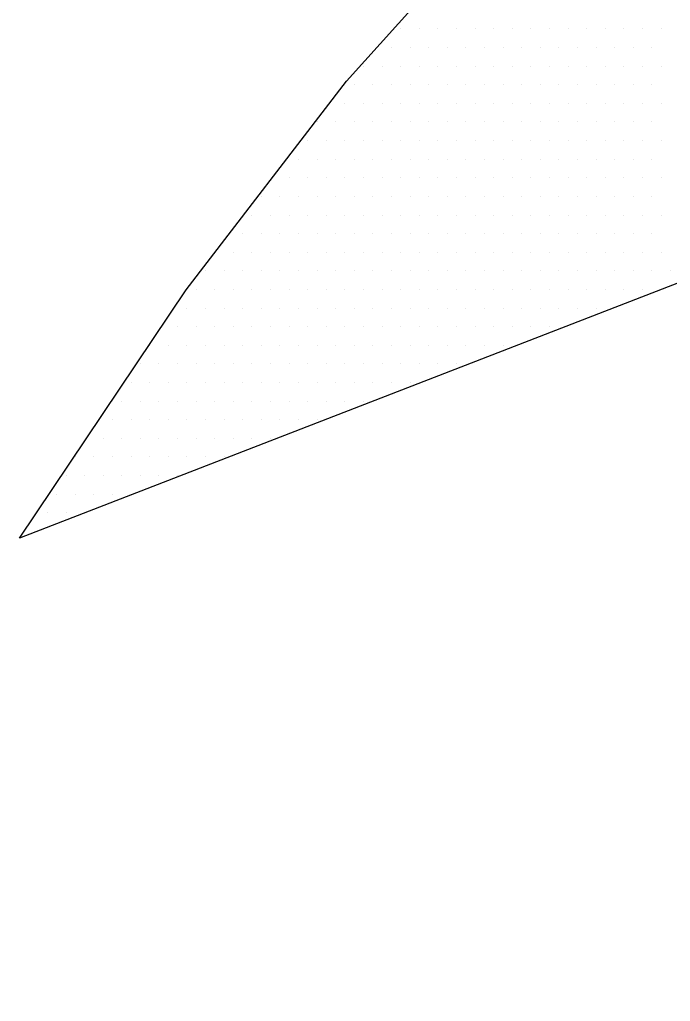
# Model space of a CAD drawing. Extents: x -427 to 62994, y 410 to 109394.
# Drawn here: x -43.5422 to -43.2644, y 609.5579 to 609.9766 of the extents above; entities that cross this region are included whole.
import ezdxf

# ---------------------------------------------------------------- set-up
doc = ezdxf.new("R2010")
doc.units = 0
doc.header["$MEASUREMENT"] = 0
doc.layers.add('LIN010CO', color=2, linetype='Continuous')

# ---------------------------------------------------------------- blocks, each defined once
blk = doc.blocks.new('*X43')
at = {"color": 0}
for p, q in [((262.4455, 628.1801), (262.4455, 628.1801)), ((262.45185, 628.1801), (262.45185, 628.1801)), ((262.4582, 628.1801), (262.4582, 628.1801)), ((262.46455, 628.1801), (262.46455, 628.1801)), ((262.4709, 628.1801), (262.4709, 628.1801)), ((262.47725, 628.1801), (262.47725, 628.1801)), ((262.4836, 628.1801), (262.4836, 628.1801)), ((262.48995, 628.1801), (262.48995, 628.1801)), ((262.4963, 628.1801), (262.4963, 628.1801)), ((262.50265, 628.1801), (262.50265, 628.1801)), ((262.509, 628.1801), (262.509, 628.1801)), ((262.51535, 628.1801), (262.51535, 628.1801)), ((262.5217, 628.1801), (262.5217, 628.1801)), ((262.52805, 628.1801), (262.52805, 628.1801)), ((262.5344, 628.1801), (262.5344, 628.1801)), ((262.448675, 628.17375), (262.448675, 628.17375)), ((262.455025, 628.17375), (262.455025, 628.17375)), ((262.461375, 628.17375), (262.461375, 628.17375)), ((262.467725, 628.17375), (262.467725, 628.17375)), ((262.474075, 628.17375), (262.474075, 628.17375)), ((262.480425, 628.17375), (262.480425, 628.17375)), ((262.486775, 628.17375), (262.486775, 628.17375)), ((262.493125, 628.17375), (262.493125, 628.17375)), ((262.499475, 628.17375), (262.499475, 628.17375)), ((262.505825, 628.17375), (262.505825, 628.17375)), ((262.512175, 628.17375), (262.512175, 628.17375)), ((262.518525, 628.17375), (262.518525, 628.17375)), ((262.524875, 628.17375), (262.524875, 628.17375)), ((262.531225, 628.17375), (262.531225, 628.17375)), ((262.537575, 628.17375), (262.537575, 628.17375)), ((262.4455, 628.1674), (262.4455, 628.1674)), ((262.45185, 628.1674), (262.45185, 628.1674)), ((262.4582, 628.1674), (262.4582, 628.1674)), ((262.46455, 628.1674), (262.46455, 628.1674)), ((262.4709, 628.1674), (262.4709, 628.1674)), ((262.47725, 628.1674), (262.47725, 628.1674)), ((262.4836, 628.1674), (262.4836, 628.1674)), ((262.48995, 628.1674), (262.48995, 628.1674)), ((262.4963, 628.1674), (262.4963, 628.1674)), ((262.50265, 628.1674), (262.50265, 628.1674)), ((262.509, 628.1674), (262.509, 628.1674)), ((262.51535, 628.1674), (262.51535, 628.1674)), ((262.5217, 628.1674), (262.5217, 628.1674)), ((262.52805, 628.1674), (262.52805, 628.1674)), ((262.5344, 628.1674), (262.5344, 628.1674)), ((262.54075, 628.1674), (262.54075, 628.1674)), ((262.5471, 628.1674), (262.5471, 628.1674)), ((262.448675, 628.16105), (262.448675, 628.16105)), ((262.455025, 628.16105), (262.455025, 628.16105)), ((262.461375, 628.16105), (262.461375, 628.16105)), ((262.467725, 628.16105), (262.467725, 628.16105)), ((262.474075, 628.16105), (262.474075, 628.16105)), ((262.480425, 628.16105), (262.480425, 628.16105)), ((262.486775, 628.16105), (262.486775, 628.16105)), ((262.493125, 628.16105), (262.493125, 628.16105)), ((262.499475, 628.16105), (262.499475, 628.16105)), ((262.505825, 628.16105), (262.505825, 628.16105)), ((262.512175, 628.16105), (262.512175, 628.16105)), ((262.518525, 628.16105), (262.518525, 628.16105)), ((262.524875, 628.16105), (262.524875, 628.16105)), ((262.531225, 628.16105), (262.531225, 628.16105)), ((262.537575, 628.16105), (262.537575, 628.16105)), ((262.543925, 628.16105), (262.543925, 628.16105)), ((262.550275, 628.16105), (262.550275, 628.16105)), ((262.4455, 628.1547), (262.4455, 628.1547)), ((262.45185, 628.1547), (262.45185, 628.1547)), ((262.4582, 628.1547), (262.4582, 628.1547)), ((262.46455, 628.1547), (262.46455, 628.1547)), ((262.4709, 628.1547), (262.4709, 628.1547)), ((262.47725, 628.1547), (262.47725, 628.1547)), ((262.4836, 628.1547), (262.4836, 628.1547)), ((262.48995, 628.1547), (262.48995, 628.1547)), ((262.4963, 628.1547), (262.4963, 628.1547)), ((262.50265, 628.1547), (262.50265, 628.1547)), ((262.509, 628.1547), (262.509, 628.1547)), ((262.51535, 628.1547), (262.51535, 628.1547)), ((262.5217, 628.1547), (262.5217, 628.1547)), ((262.52805, 628.1547), (262.52805, 628.1547)), ((262.5344, 628.1547), (262.5344, 628.1547)), ((262.54075, 628.1547), (262.54075, 628.1547)), ((262.5471, 628.1547), (262.5471, 628.1547)), ((262.55345, 628.1547), (262.55345, 628.1547)), ((262.448675, 628.14835), (262.448675, 628.14835)), ((262.455025, 628.14835), (262.455025, 628.14835)), ((262.461375, 628.14835), (262.461375, 628.14835)), ((262.467725, 628.14835), (262.467725, 628.14835)), ((262.474075, 628.14835), (262.474075, 628.14835)), ((262.480425, 628.14835), (262.480425, 628.14835)), ((262.486775, 628.14835), (262.486775, 628.14835)), ((262.493125, 628.14835), (262.493125, 628.14835)), ((262.499475, 628.14835), (262.499475, 628.14835)), ((262.505825, 628.14835), (262.505825, 628.14835)), ((262.512175, 628.14835), (262.512175, 628.14835)), ((262.518525, 628.14835), (262.518525, 628.14835)), ((262.524875, 628.14835), (262.524875, 628.14835)), ((262.531225, 628.14835), (262.531225, 628.14835)), ((262.537575, 628.14835), (262.537575, 628.14835)), ((262.543925, 628.14835), (262.543925, 628.14835)), ((262.550275, 628.14835), (262.550275, 628.14835)), ((262.556625, 628.14835), (262.556625, 628.14835)), ((262.562975, 628.14835), (262.562975, 628.14835)), ((262.4455, 628.142), (262.4455, 628.142)), ((262.45185, 628.142), (262.45185, 628.142)), ((262.4582, 628.142), (262.4582, 628.142)), ((262.46455, 628.142), (262.46455, 628.142)), ((262.4709, 628.142), (262.4709, 628.142)), ((262.47725, 628.142), (262.47725, 628.142)), ((262.4836, 628.142), (262.4836, 628.142)), ((262.48995, 628.142), (262.48995, 628.142)), ((262.4963, 628.142), (262.4963, 628.142)), ((262.50265, 628.142), (262.50265, 628.142)), ((262.509, 628.142), (262.509, 628.142)), ((262.51535, 628.142), (262.51535, 628.142)), ((262.5217, 628.142), (262.5217, 628.142)), ((262.52805, 628.142), (262.52805, 628.142)), ((262.5344, 628.142), (262.5344, 628.142)), ((262.54075, 628.142), (262.54075, 628.142)), ((262.5471, 628.142), (262.5471, 628.142)), ((262.55345, 628.142), (262.55345, 628.142)), ((262.5598, 628.142), (262.5598, 628.142)), ((262.56615, 628.142), (262.56615, 628.142)), ((262.448675, 628.13565), (262.448675, 628.13565)), ((262.455025, 628.13565), (262.455025, 628.13565)), ((262.461375, 628.13565), (262.461375, 628.13565)), ((262.467725, 628.13565), (262.467725, 628.13565)), ((262.474075, 628.13565), (262.474075, 628.13565)), ((262.480425, 628.13565), (262.480425, 628.13565)), ((262.486775, 628.13565), (262.486775, 628.13565)), ((262.493125, 628.13565), (262.493125, 628.13565)), ((262.499475, 628.13565), (262.499475, 628.13565)), ((262.505825, 628.13565), (262.505825, 628.13565)), ((262.512175, 628.13565), (262.512175, 628.13565)), ((262.518525, 628.13565), (262.518525, 628.13565)), ((262.524875, 628.13565), (262.524875, 628.13565)), ((262.531225, 628.13565), (262.531225, 628.13565)), ((262.537575, 628.13565), (262.537575, 628.13565)), ((262.543925, 628.13565), (262.543925, 628.13565)), ((262.550275, 628.13565), (262.550275, 628.13565)), ((262.556625, 628.13565), (262.556625, 628.13565)), ((262.562975, 628.13565), (262.562975, 628.13565)), ((262.569325, 628.13565), (262.569325, 628.13565)), ((262.4455, 628.1293), (262.4455, 628.1293)), ((262.45185, 628.1293), (262.45185, 628.1293)), ((262.4582, 628.1293), (262.4582, 628.1293)), ((262.46455, 628.1293), (262.46455, 628.1293)), ((262.4709, 628.1293), (262.4709, 628.1293)), ((262.47725, 628.1293), (262.47725, 628.1293)), ((262.4836, 628.1293), (262.4836, 628.1293)), ((262.48995, 628.1293), (262.48995, 628.1293)), ((262.4963, 628.1293), (262.4963, 628.1293)), ((262.50265, 628.1293), (262.50265, 628.1293)), ((262.509, 628.1293), (262.509, 628.1293)), ((262.51535, 628.1293), (262.51535, 628.1293)), ((262.5217, 628.1293), (262.5217, 628.1293)), ((262.52805, 628.1293), (262.52805, 628.1293)), ((262.5344, 628.1293), (262.5344, 628.1293)), ((262.54075, 628.1293), (262.54075, 628.1293)), ((262.5471, 628.1293), (262.5471, 628.1293)), ((262.55345, 628.1293), (262.55345, 628.1293)), ((262.5598, 628.1293), (262.5598, 628.1293)), ((262.56615, 628.1293), (262.56615, 628.1293)), ((262.5725, 628.1293), (262.5725, 628.1293)), ((262.448675, 628.12295), (262.448675, 628.12295)), ((262.455025, 628.12295), (262.455025, 628.12295)), ((262.461375, 628.12295), (262.461375, 628.12295)), ((262.467725, 628.12295), (262.467725, 628.12295)), ((262.474075, 628.12295), (262.474075, 628.12295)), ((262.480425, 628.12295), (262.480425, 628.12295)), ((262.486775, 628.12295), (262.486775, 628.12295)), ((262.493125, 628.12295), (262.493125, 628.12295)), ((262.499475, 628.12295), (262.499475, 628.12295)), ((262.505825, 628.12295), (262.505825, 628.12295)), ((262.512175, 628.12295), (262.512175, 628.12295)), ((262.518525, 628.12295), (262.518525, 628.12295)), ((262.524875, 628.12295), (262.524875, 628.12295)), ((262.531225, 628.12295), (262.531225, 628.12295)), ((262.537575, 628.12295), (262.537575, 628.12295)), ((262.543925, 628.12295), (262.543925, 628.12295)), ((262.550275, 628.12295), (262.550275, 628.12295)), ((262.556625, 628.12295), (262.556625, 628.12295)), ((262.562975, 628.12295), (262.562975, 628.12295)), ((262.569325, 628.12295), (262.569325, 628.12295)), ((262.575675, 628.12295), (262.575675, 628.12295)), ((262.582025, 628.12295), (262.582025, 628.12295)), ((262.4455, 628.1166), (262.4455, 628.1166)), ((262.45185, 628.1166), (262.45185, 628.1166)), ((262.4582, 628.1166), (262.4582, 628.1166)), ((262.46455, 628.1166), (262.46455, 628.1166)), ((262.4709, 628.1166), (262.4709, 628.1166)), ((262.47725, 628.1166), (262.47725, 628.1166)), ((262.4836, 628.1166), (262.4836, 628.1166)), ((262.48995, 628.1166), (262.48995, 628.1166)), ((262.4963, 628.1166), (262.4963, 628.1166)), ((262.50265, 628.1166), (262.50265, 628.1166)), ((262.509, 628.1166), (262.509, 628.1166)), ((262.51535, 628.1166), (262.51535, 628.1166)), ((262.5217, 628.1166), (262.5217, 628.1166)), ((262.52805, 628.1166), (262.52805, 628.1166)), ((262.5344, 628.1166), (262.5344, 628.1166)), ((262.54075, 628.1166), (262.54075, 628.1166)), ((262.5471, 628.1166), (262.5471, 628.1166)), ((262.55345, 628.1166), (262.55345, 628.1166)), ((262.5598, 628.1166), (262.5598, 628.1166)), ((262.56615, 628.1166), (262.56615, 628.1166)), ((262.5725, 628.1166), (262.5725, 628.1166)), ((262.57885, 628.1166), (262.57885, 628.1166)), ((262.5852, 628.1166), (262.5852, 628.1166)), ((262.448675, 628.11025), (262.448675, 628.11025)), ((262.455025, 628.11025), (262.455025, 628.11025)), ((262.461375, 628.11025), (262.461375, 628.11025)), ((262.467725, 628.11025), (262.467725, 628.11025)), ((262.474075, 628.11025), (262.474075, 628.11025)), ((262.480425, 628.11025), (262.480425, 628.11025)), ((262.486775, 628.11025), (262.486775, 628.11025)), ((262.493125, 628.11025), (262.493125, 628.11025)), ((262.499475, 628.11025), (262.499475, 628.11025)), ((262.505825, 628.11025), (262.505825, 628.11025)), ((262.512175, 628.11025), (262.512175, 628.11025)), ((262.518525, 628.11025), (262.518525, 628.11025)), ((262.524875, 628.11025), (262.524875, 628.11025)), ((262.531225, 628.11025), (262.531225, 628.11025)), ((262.537575, 628.11025), (262.537575, 628.11025)), ((262.543925, 628.11025), (262.543925, 628.11025)), ((262.550275, 628.11025), (262.550275, 628.11025)), ((262.556625, 628.11025), (262.556625, 628.11025)), ((262.562975, 628.11025), (262.562975, 628.11025)), ((262.569325, 628.11025), (262.569325, 628.11025)), ((262.575675, 628.11025), (262.575675, 628.11025)), ((262.582025, 628.11025), (262.582025, 628.11025)), ((262.588375, 628.11025), (262.588375, 628.11025)), ((262.4455, 628.1039), (262.4455, 628.1039)), ((262.45185, 628.1039), (262.45185, 628.1039)), ((262.4582, 628.1039), (262.4582, 628.1039)), ((262.46455, 628.1039), (262.46455, 628.1039)), ((262.4709, 628.1039), (262.4709, 628.1039)), ((262.47725, 628.1039), (262.47725, 628.1039)), ((262.4836, 628.1039), (262.4836, 628.1039)), ((262.48995, 628.1039), (262.48995, 628.1039)), ((262.4963, 628.1039), (262.4963, 628.1039)), ((262.50265, 628.1039), (262.50265, 628.1039)), ((262.509, 628.1039), (262.509, 628.1039)), ((262.51535, 628.1039), (262.51535, 628.1039)), ((262.5217, 628.1039), (262.5217, 628.1039)), ((262.52805, 628.1039), (262.52805, 628.1039)), ((262.5344, 628.1039), (262.5344, 628.1039)), ((262.54075, 628.1039), (262.54075, 628.1039)), ((262.5471, 628.1039), (262.5471, 628.1039)), ((262.55345, 628.1039), (262.55345, 628.1039)), ((262.5598, 628.1039), (262.5598, 628.1039)), ((262.56615, 628.1039), (262.56615, 628.1039)), ((262.5725, 628.1039), (262.5725, 628.1039)), ((262.57885, 628.1039), (262.57885, 628.1039)), ((262.5852, 628.1039), (262.5852, 628.1039)), ((262.59155, 628.1039), (262.59155, 628.1039)), ((262.442325, 628.09755), (262.442325, 628.09755)), ((262.448675, 628.09755), (262.448675, 628.09755)), ((262.455025, 628.09755), (262.455025, 628.09755)), ((262.461375, 628.09755), (262.461375, 628.09755)), ((262.467725, 628.09755), (262.467725, 628.09755)), ((262.474075, 628.09755), (262.474075, 628.09755)), ((262.480425, 628.09755), (262.480425, 628.09755)), ((262.486775, 628.09755), (262.486775, 628.09755)), ((262.493125, 628.09755), (262.493125, 628.09755)), ((262.499475, 628.09755), (262.499475, 628.09755)), ((262.505825, 628.09755), (262.505825, 628.09755)), ((262.512175, 628.09755), (262.512175, 628.09755)), ((262.518525, 628.09755), (262.518525, 628.09755)), ((262.524875, 628.09755), (262.524875, 628.09755)), ((262.531225, 628.09755), (262.531225, 628.09755)), ((262.537575, 628.09755), (262.537575, 628.09755)), ((262.543925, 628.09755), (262.543925, 628.09755)), ((262.550275, 628.09755), (262.550275, 628.09755)), ((262.556625, 628.09755), (262.556625, 628.09755)), ((262.562975, 628.09755), (262.562975, 628.09755)), ((262.569325, 628.09755), (262.569325, 628.09755)), ((262.575675, 628.09755), (262.575675, 628.09755)), ((262.582025, 628.09755), (262.582025, 628.09755)), ((262.588375, 628.09755), (262.588375, 628.09755)), ((262.594725, 628.09755), (262.594725, 628.09755)), ((262.601075, 628.09755), (262.601075, 628.09755)), ((262.4455, 628.0912), (262.4455, 628.0912)), ((262.45185, 628.0912), (262.45185, 628.0912)), ((262.4582, 628.0912), (262.4582, 628.0912)), ((262.46455, 628.0912), (262.46455, 628.0912)), ((262.4709, 628.0912), (262.4709, 628.0912)), ((262.47725, 628.0912), (262.47725, 628.0912)), ((262.4836, 628.0912), (262.4836, 628.0912)), ((262.48995, 628.0912), (262.48995, 628.0912)), ((262.4963, 628.0912), (262.4963, 628.0912)), ((262.50265, 628.0912), (262.50265, 628.0912)), ((262.509, 628.0912), (262.509, 628.0912)), ((262.51535, 628.0912), (262.51535, 628.0912)), ((262.5217, 628.0912), (262.5217, 628.0912)), ((262.52805, 628.0912), (262.52805, 628.0912)), ((262.5344, 628.0912), (262.5344, 628.0912)), ((262.54075, 628.0912), (262.54075, 628.0912)), ((262.5471, 628.0912), (262.5471, 628.0912)), ((262.55345, 628.0912), (262.55345, 628.0912)), ((262.5598, 628.0912), (262.5598, 628.0912)), ((262.56615, 628.0912), (262.56615, 628.0912)), ((262.5725, 628.0912), (262.5725, 628.0912)), ((262.57885, 628.0912), (262.57885, 628.0912)), ((262.5852, 628.0912), (262.5852, 628.0912)), ((262.59155, 628.0912), (262.59155, 628.0912)), ((262.5979, 628.0912), (262.5979, 628.0912)), ((262.60425, 628.0912), (262.60425, 628.0912)), ((262.467725, 628.08485), (262.467725, 628.08485)), ((262.474075, 628.08485), (262.474075, 628.08485)), ((262.480425, 628.08485), (262.480425, 628.08485)), ((262.486775, 628.08485), (262.486775, 628.08485)), ((262.493125, 628.08485), (262.493125, 628.08485)), ((262.499475, 628.08485), (262.499475, 628.08485)), ((262.505825, 628.08485), (262.505825, 628.08485)), ((262.512175, 628.08485), (262.512175, 628.08485)), ((262.518525, 628.08485), (262.518525, 628.08485)), ((262.524875, 628.08485), (262.524875, 628.08485)), ((262.531225, 628.08485), (262.531225, 628.08485)), ((262.537575, 628.08485), (262.537575, 628.08485)), ((262.543925, 628.08485), (262.543925, 628.08485)), ((262.550275, 628.08485), (262.550275, 628.08485)), ((262.556625, 628.08485), (262.556625, 628.08485)), ((262.562975, 628.08485), (262.562975, 628.08485)), ((262.569325, 628.08485), (262.569325, 628.08485)), ((262.575675, 628.08485), (262.575675, 628.08485)), ((262.582025, 628.08485), (262.582025, 628.08485)), ((262.588375, 628.08485), (262.588375, 628.08485)), ((262.594725, 628.08485), (262.594725, 628.08485)), ((262.601075, 628.08485), (262.601075, 628.08485)), ((262.607425, 628.08485), (262.607425, 628.08485)), ((262.4836, 628.0785), (262.4836, 628.0785)), ((262.48995, 628.0785), (262.48995, 628.0785)), ((262.4963, 628.0785), (262.4963, 628.0785)), ((262.50265, 628.0785), (262.50265, 628.0785)), ((262.509, 628.0785), (262.509, 628.0785)), ((262.51535, 628.0785), (262.51535, 628.0785)), ((262.5217, 628.0785), (262.5217, 628.0785)), ((262.52805, 628.0785), (262.52805, 628.0785)), ((262.5344, 628.0785), (262.5344, 628.0785)), ((262.54075, 628.0785), (262.54075, 628.0785)), ((262.5471, 628.0785), (262.5471, 628.0785)), ((262.55345, 628.0785), (262.55345, 628.0785)), ((262.5598, 628.0785), (262.5598, 628.0785)), ((262.56615, 628.0785), (262.56615, 628.0785)), ((262.5725, 628.0785), (262.5725, 628.0785)), ((262.57885, 628.0785), (262.57885, 628.0785)), ((262.5852, 628.0785), (262.5852, 628.0785)), ((262.59155, 628.0785), (262.59155, 628.0785)), ((262.5979, 628.0785), (262.5979, 628.0785)), ((262.60425, 628.0785), (262.60425, 628.0785)), ((262.6106, 628.0785), (262.6106, 628.0785)), ((262.499475, 628.07215), (262.499475, 628.07215)), ((262.505825, 628.07215), (262.505825, 628.07215)), ((262.512175, 628.07215), (262.512175, 628.07215)), ((262.518525, 628.07215), (262.518525, 628.07215)), ((262.524875, 628.07215), (262.524875, 628.07215)), ((262.531225, 628.07215), (262.531225, 628.07215)), ((262.537575, 628.07215), (262.537575, 628.07215)), ((262.543925, 628.07215), (262.543925, 628.07215)), ((262.550275, 628.07215), (262.550275, 628.07215)), ((262.556625, 628.07215), (262.556625, 628.07215)), ((262.562975, 628.07215), (262.562975, 628.07215)), ((262.569325, 628.07215), (262.569325, 628.07215)), ((262.575675, 628.07215), (262.575675, 628.07215)), ((262.582025, 628.07215), (262.582025, 628.07215)), ((262.588375, 628.07215), (262.588375, 628.07215)), ((262.594725, 628.07215), (262.594725, 628.07215)), ((262.601075, 628.07215), (262.601075, 628.07215)), ((262.607425, 628.07215), (262.607425, 628.07215)), ((262.613775, 628.07215), (262.613775, 628.07215)), ((262.620125, 628.07215), (262.620125, 628.07215)), ((262.51535, 628.0658), (262.51535, 628.0658)), ((262.5217, 628.0658), (262.5217, 628.0658)), ((262.52805, 628.0658), (262.52805, 628.0658)), ((262.5344, 628.0658), (262.5344, 628.0658)), ((262.54075, 628.0658), (262.54075, 628.0658)), ((262.5471, 628.0658), (262.5471, 628.0658)), ((262.55345, 628.0658), (262.55345, 628.0658)), ((262.5598, 628.0658), (262.5598, 628.0658)), ((262.56615, 628.0658), (262.56615, 628.0658)), ((262.5725, 628.0658), (262.5725, 628.0658)), ((262.57885, 628.0658), (262.57885, 628.0658)), ((262.5852, 628.0658), (262.5852, 628.0658)), ((262.59155, 628.0658), (262.59155, 628.0658)), ((262.5979, 628.0658), (262.5979, 628.0658)), ((262.60425, 628.0658), (262.60425, 628.0658)), ((262.6106, 628.0658), (262.6106, 628.0658)), ((262.61695, 628.0658), (262.61695, 628.0658)), ((262.6233, 628.0658), (262.6233, 628.0658)), ((262.531225, 628.05945), (262.531225, 628.05945)), ((262.537575, 628.05945), (262.537575, 628.05945)), ((262.543925, 628.05945), (262.543925, 628.05945)), ((262.550275, 628.05945), (262.550275, 628.05945)), ((262.556625, 628.05945), (262.556625, 628.05945)), ((262.562975, 628.05945), (262.562975, 628.05945)), ((262.569325, 628.05945), (262.569325, 628.05945)), ((262.575675, 628.05945), (262.575675, 628.05945)), ((262.582025, 628.05945), (262.582025, 628.05945)), ((262.588375, 628.05945), (262.588375, 628.05945)), ((262.594725, 628.05945), (262.594725, 628.05945)), ((262.601075, 628.05945), (262.601075, 628.05945)), ((262.607425, 628.05945), (262.607425, 628.05945)), ((262.613775, 628.05945), (262.613775, 628.05945)), ((262.620125, 628.05945), (262.620125, 628.05945)), ((262.626475, 628.05945), (262.626475, 628.05945)), ((262.5471, 628.0531), (262.5471, 628.0531)), ((262.55345, 628.0531), (262.55345, 628.0531)), ((262.5598, 628.0531), (262.5598, 628.0531)), ((262.56615, 628.0531), (262.56615, 628.0531)), ((262.5725, 628.0531), (262.5725, 628.0531)), ((262.57885, 628.0531), (262.57885, 628.0531)), ((262.5852, 628.0531), (262.5852, 628.0531)), ((262.59155, 628.0531), (262.59155, 628.0531)), ((262.5979, 628.0531), (262.5979, 628.0531)), ((262.60425, 628.0531), (262.60425, 628.0531)), ((262.6106, 628.0531), (262.6106, 628.0531)), ((262.61695, 628.0531), (262.61695, 628.0531)), ((262.6233, 628.0531), (262.6233, 628.0531)), ((262.62965, 628.0531), (262.62965, 628.0531)), ((262.562975, 628.04675), (262.562975, 628.04675)), ((262.569325, 628.04675), (262.569325, 628.04675)), ((262.575675, 628.04675), (262.575675, 628.04675)), ((262.582025, 628.04675), (262.582025, 628.04675)), ((262.588375, 628.04675), (262.588375, 628.04675)), ((262.594725, 628.04675), (262.594725, 628.04675)), ((262.601075, 628.04675), (262.601075, 628.04675)), ((262.607425, 628.04675), (262.607425, 628.04675)), ((262.613775, 628.04675), (262.613775, 628.04675)), ((262.620125, 628.04675), (262.620125, 628.04675)), ((262.626475, 628.04675), (262.626475, 628.04675)), ((262.632825, 628.04675), (262.632825, 628.04675)), ((262.57885, 628.0404), (262.57885, 628.0404)), ((262.5852, 628.0404), (262.5852, 628.0404)), ((262.59155, 628.0404), (262.59155, 628.0404)), ((262.5979, 628.0404), (262.5979, 628.0404)), ((262.60425, 628.0404), (262.60425, 628.0404)), ((262.6106, 628.0404), (262.6106, 628.0404)), ((262.61695, 628.0404), (262.61695, 628.0404)), ((262.6233, 628.0404), (262.6233, 628.0404)), ((262.62965, 628.0404), (262.62965, 628.0404)), ((262.636, 628.0404), (262.636, 628.0404)), ((262.594725, 628.03405), (262.594725, 628.03405)), ((262.601075, 628.03405), (262.601075, 628.03405)), ((262.607425, 628.03405), (262.607425, 628.03405)), ((262.613775, 628.03405), (262.613775, 628.03405)), ((262.620125, 628.03405), (262.620125, 628.03405)), ((262.626475, 628.03405), (262.626475, 628.03405)), ((262.632825, 628.03405), (262.632825, 628.03405)), ((262.639175, 628.03405), (262.639175, 628.03405)), ((262.645525, 628.03405), (262.645525, 628.03405)), ((262.6106, 628.0277), (262.6106, 628.0277)), ((262.61695, 628.0277), (262.61695, 628.0277)), ((262.6233, 628.0277), (262.6233, 628.0277)), ((262.62965, 628.0277), (262.62965, 628.0277)), ((262.636, 628.0277), (262.636, 628.0277)), ((262.64235, 628.0277), (262.64235, 628.0277)), ((262.6487, 628.0277), (262.6487, 628.0277)), ((262.626475, 628.02135), (262.626475, 628.02135)), ((262.632825, 628.02135), (262.632825, 628.02135)), ((262.639175, 628.02135), (262.639175, 628.02135)), ((262.645525, 628.02135), (262.645525, 628.02135)), ((262.651875, 628.02135), (262.651875, 628.02135)), ((262.64235, 628.015), (262.64235, 628.015)), ((262.6487, 628.015), (262.6487, 628.015)), ((262.65505, 628.015), (262.65505, 628.015))]:
    blk.add_line(p, q, dxfattribs=at)
blk = doc.blocks.new('FIP')
at = {"layer": 'LIN010CO'}
for points in [[(-0.8007, 0.65816), (-0.77228, 0.70055), (-0.74489, 0.73613), (-0.71828, 0.76572), (-0.69225, 0.79017), (-0.66655, 0.81033), (-0.64096, 0.82703), (-0.61526, 0.84112), (-0.58921, 0.85344), (-0.56266, 0.86468), (-0.53576, 0.87495), (-0.50871, 0.8842), (-0.48174, 0.89239), (-0.45505, 0.89947), (-0.42886, 0.9054), (-0.40339, 0.91014), (-0.37884, 0.91363), (-0.3554, 0.91586)], [(-0.6821, 0.57914), (-0.68012, 0.70485), (-0.8007, 0.65816)]]:
    blk.add_lwpolyline(points, dxfattribs=at)
at = {"layer": 'LIN010CO', "xscale": -0.5, "yscale": 0.5, "zscale": 0.5}
blk.add_blockref('*X43', (130.53157, -313.345), dxfattribs=at)

msp = doc.modelspace()

# ---------------------------------------------------------------- block references
at = {"xscale": 2.5, "yscale": 2.5, "zscale": 2.5}
msp.add_blockref('FIP', (-41.54041, 608.11), dxfattribs=at)

doc.saveas('drawing.dxf')
